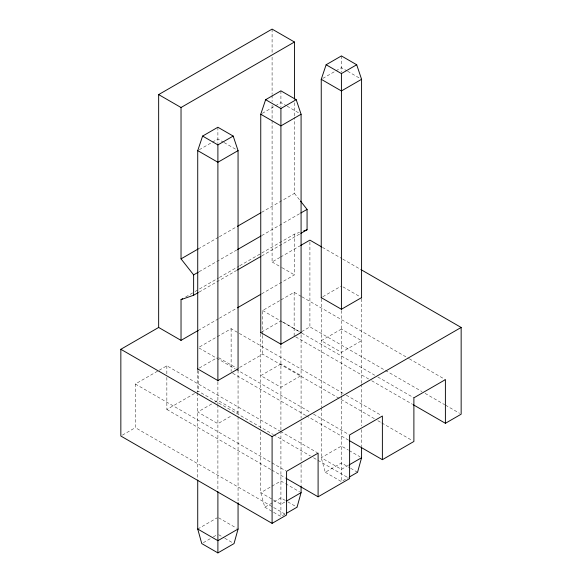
<?xml version="1.0" encoding="UTF-8"?>
<svg xmlns="http://www.w3.org/2000/svg" width="582" height="582" viewBox="0 0 582 582"><rect width="100%" height="100%" fill="white"/><g stroke="black" fill="none" stroke-linecap="round" stroke-linejoin="round"><path stroke-width="0.44" stroke-dasharray="2.91 2.18" d="M199.284 149.727L211.688 142.561M212.466 142.117L217.894 138.982L223.328 142.117M262.3 113.345L274.711 106.179M275.49 105.735L280.917 102.599L286.344 105.735M322.799 78.417L335.21 71.251M335.989 70.8L341.416 67.665L346.843 70.8M198.236 248.936L218.577 237.194M219.363 236.743L236.576 226.805M261.609 212.35L294.463 193.377L294.463 117.244M199.109 271.721L236.663 250.042M261.696 235.586L300.028 213.456M185.723 296.915L194.33 291.946M195.108 291.495L218.577 277.941M219.363 277.49L238.918 266.2M239.704 265.748L294.463 234.131L299.504 232.385M199.109 292.099L236.663 270.412M261.696 255.964L300.028 233.826M272.092 120.612L272.092 261.965L279.811 257.513M280.582 257.062L299.875 245.924M198.236 330.438L218.577 318.696M219.363 318.245L236.576 308.307M261.609 293.852L294.463 274.879L294.463 234.131M285.02 514.081L135.337 427.661L135.337 384.004L158.399 370.69M159.162 370.247L166.852 365.809L279.702 430.964M343.198 393.396L231.127 328.699L198.36 347.614L235.193 368.879M262.642 334.563L262.642 310.504L280.32 300.297M281.084 299.854L294.15 292.31L301.207 296.383M199.284 368.042L217.122 357.741M261.529 332.104L280.917 320.908L299.534 331.653M322.799 296.725L341.416 285.98M122.373 435.147L135.337 427.661M166.852 377.391L166.852 409.473L196.054 392.61M196.825 392.166L198.36 391.279L272.812 434.259M239.588 367.475L262.642 354.169L374.706 418.865M301.651 331.638L309.908 326.88L421.972 391.577M211.688 403.959L197.727 412.02L217.894 423.66L231.854 415.599M214.794 402.162L217.894 400.372L238.06 412.02L234.961 413.809M197.727 529.031L217.122 517.835M203.3 542.7L212.517 537.375M213.288 536.931L217.13 534.712M260.751 431.844L260.751 492.648L264.781 507.198L280.917 497.886L287.064 501.437M321.249 407.807L321.249 457.714L325.28 472.271L341.416 462.959L349.869 467.833M284.794 502.048L280.917 504.288L260.751 492.648L280.917 481.001L284.794 483.242M348.4 465.331L341.416 469.361L321.249 457.714L341.416 446.074L348.4 450.104M264.781 507.198L280.917 516.518L285.529 513.855M325.28 472.271L341.416 481.583L348.334 477.596M347.621 71.251L361.582 79.312M287.122 106.179L300.305 113.796M224.099 142.561L238.06 150.622M322.443 247.372L342.034 258.684M342.82 259.135L360.062 269.095M342.965 286.875L360.032 296.725M272.092 261.965L281.353 267.313M282.125 267.756L294.463 274.879M301.985 296.835L408.571 358.367M409.35 358.825L445.397 379.631M425.107 393.388L444.699 404.701M445.485 405.152L459.591 413.293M262.642 310.504L281.448 321.359M282.234 321.817L301.04 332.671M301.825 333.122L374.706 375.201M377.842 377.012L413.889 397.826M295.721 336.876L368.602 378.955M371.738 380.766L412.485 404.294M346.334 395.207L381.596 415.57M377.842 420.677L380.977 422.488M381.763 422.939L412.325 440.581M218.672 357.741L236.51 368.042M235.979 369.33L310.424 412.318M313.56 414.129L348.829 434.485M232.698 373.266L305.579 415.344M306.365 415.795L348.683 440.225M349.171 450.555L360.032 456.819M350.633 468.277L357.552 472.271M280.48 431.415L317.314 452.68M273.591 434.71L310.424 455.975M313.56 457.787L348.829 478.149M135.337 384.004L285.806 470.874M166.852 409.473L271.081 469.645M271.859 470.096L285.187 477.793M285.573 483.693L299.534 491.754M287.828 501.88L297.053 507.198M218.672 517.835L236.51 528.136M218.665 534.712L224.041 537.819M224.812 538.263L232.494 542.7M294.463 193.377L299.948 200.339M361.582 298.915L361.582 383.305M361.582 384.215L361.582 425.959M361.582 429.589L361.582 445.921M341.416 55.93L341.416 72.204M341.416 310.555L341.416 395.258M341.416 395.855L341.416 481.583M321.249 298.915L321.249 406.898M309.908 241.945L309.908 326.88M301.083 334.752L301.083 418.232M301.083 421.863L301.083 460.886M301.083 464.516L301.083 485.388M294.463 102.745L294.463 116.342M294.15 292.31L294.15 335.974M280.917 90.857L280.917 107.132M280.917 345.49L280.917 430.185M280.917 430.789L280.917 516.518M272.092 29.1L272.092 52.656M272.092 57.189L272.092 94.342M272.092 95.244L272.092 101.588M272.092 105.211L272.092 119.71M262.642 335.45L262.642 354.169M260.751 333.842L260.751 428.221M238.06 370.225L238.06 415.599M238.06 416.508L238.06 501.808M231.127 328.699L231.127 371.469M217.894 127.247L217.894 143.521M217.894 381.872L217.894 403.959M217.894 404.555L217.894 490.764M198.36 370.785L198.36 391.279M197.727 370.225L197.727 392.006M197.727 392.915L197.727 479.124M166.852 365.809L166.852 373.826M280.917 363.99L260.751 375.63L280.917 387.277L301.083 375.63L280.917 363.99M341.416 329.063L321.249 340.703L341.416 352.343L361.582 340.703L341.416 329.063"/><path stroke-width="0.87" d="M238.06 502.717L238.06 529.031L234.029 543.588L217.894 552.9L201.765 543.588L197.727 529.031L197.727 480.026M301.083 486.297L301.083 492.648L297.053 507.198L286.293 513.411M361.582 446.831L361.582 457.714L357.552 472.271L349.869 476.709M197.727 369.323L197.727 150.622L202.609 136.072L217.894 127.247L233.186 136.072L238.06 150.622L238.06 369.323M260.751 332.933L260.751 114.239L265.632 99.689L280.917 90.857L296.202 99.689L301.083 114.239L301.083 332.933M321.249 298.006L321.249 79.312L326.131 64.755L341.416 55.93L356.701 64.755L361.582 79.312L361.582 298.006M360.847 269.546L461.155 327.455L461.155 414.202L445.397 423.296L445.397 379.631L413.889 397.826L413.889 441.491L382.381 459.678L382.381 416.021L349.607 434.936L349.607 478.6L318.099 496.795L318.099 453.131L286.591 471.325L286.591 514.983L272.092 523.356L120.845 436.034L120.845 349.287L158.653 327.455L158.653 94.59L272.092 29.1L294.463 42.013L294.463 99.115M158.653 94.59L181.031 107.51L294.463 42.013M202.609 136.072L217.894 144.896L233.186 136.072M265.632 99.689L280.917 108.514L296.202 99.689M326.131 64.755L341.416 73.579L356.701 64.755M238.06 150.622L217.894 162.269L197.727 150.622M301.083 114.239L280.917 125.887L260.751 114.239M361.582 79.312L341.416 90.952L321.249 79.312M198.236 330.438L181.031 340.375L181.031 299.621L193.631 295.256L193.631 274.879L181.031 258.874L198.236 248.936M237.354 226.354L260.823 212.801M193.631 274.879L198.324 272.172M237.441 249.591L260.911 236.037M300.814 213.005L307.07 209.389L300.494 201.037M181.031 299.621L182.595 298.719M193.631 295.256L198.324 292.55M237.441 269.961L260.911 256.415M300.814 233.375L307.07 229.766L307.07 209.389M300.647 245.48L309.908 240.133L321.664 246.921M237.354 307.856L260.823 294.303M238.06 368.937L217.894 380.577L197.727 368.937M301.083 332.555L280.917 344.195L260.751 332.555M361.582 297.62L341.416 309.268L321.249 297.62M120.845 349.287L272.092 436.609L461.155 327.455M238.06 529.031L217.894 540.678L197.727 529.031M286.344 501.153L301.083 492.648M349.171 464.88L361.582 457.714M303.709 230.93L307.07 229.766M413.271 404.745L445.397 423.296M158.653 327.455L181.031 340.375M349.469 440.676L382.381 459.678M285.966 478.244L318.099 496.795M341.416 73.579L341.416 309.646M280.917 108.514L280.917 344.58M272.092 436.609L272.092 523.356M217.894 144.896L217.894 380.963M217.894 491.674L217.894 552.9M181.031 107.51L181.031 258.874"/></g></svg>
